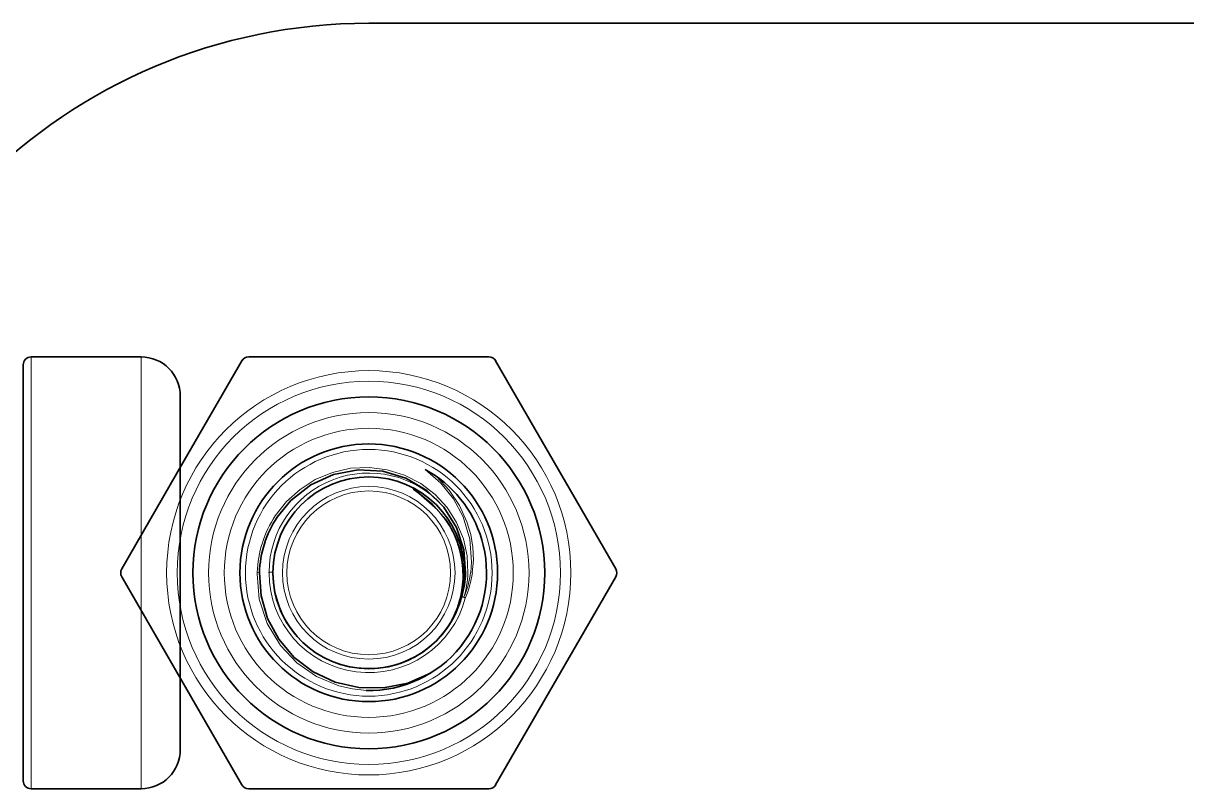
# Model space of a CAD drawing. Extents: x 327 to 941, y 153 to 765.
# Drawn here: x 838.38 to 853.2, y 445.75 to 455.5 of the extents above; entities that cross this region are included whole.
import ezdxf

# ---------------------------------------------------------------- set-up
doc = ezdxf.new("R2010")
doc.units = 0

msp = doc.modelspace()

# ---------------------------------------------------------------- linework, layer by layer
at = {"color": 7, "lineweight": 35}
msp.add_line((842.78, 455.5), (898.779, 455.5), dxfattribs=at)
msp.add_line((842.78, 455.5), (898.779, 455.5), dxfattribs=at)
at = {"color": 7, "lineweight": 13, "ltscale": 0.101711}
for p, q in [((838.479, 447.182), (838.479, 451.25)), ((839.879, 447.182), (839.879, 451.25))]:
    msp.add_line(p, q, dxfattribs=at)
at = {"color": 7, "lineweight": 35, "ltscale": 0.035001}
for p, q in [((838.479, 451.25), (839.879, 451.25)), ((838.479, 445.75), (839.879, 445.75))]:
    msp.add_line(p, q, dxfattribs=at)
at = {"color": 7, "lineweight": 35, "ltscale": 0.036627}
msp.add_line((841.163, 451.2), (840.43, 449.931), dxfattribs=at)
at = {"color": 7, "lineweight": 35, "ltscale": 0.076498}
for p, q in [((841.25, 451.25), (844.31, 451.25)), ((844.31, 445.75), (841.25, 445.75))]:
    msp.add_line(p, q, dxfattribs=at)
at = {"color": 7, "lineweight": 35, "ltscale": 0.076499}
for p, q in [((845.926, 448.55), (844.396, 451.2)), ((841.163, 445.8), (839.633, 448.45))]:
    msp.add_line(p, q, dxfattribs=at)
at = {"color": 7, "lineweight": 35, "ltscale": 0.098013}
msp.add_line((838.379, 447.229), (838.379, 451.15), dxfattribs=at)
at = {"color": 7, "lineweight": 35, "ltscale": 0.083218}
msp.add_line((840.379, 447.421), (840.379, 450.75), dxfattribs=at)
at = {"color": 7, "lineweight": 35, "ltscale": 0.039872}
for p, q in [((839.633, 448.55), (840.43, 449.931)), ((845.926, 448.45), (845.129, 447.069))]:
    msp.add_line(p, q, dxfattribs=at)
at = {"color": 7, "lineweight": 35, "ltscale": 0.001907}
msp.add_line((843.563, 449.779), (843.497, 449.817), dxfattribs=at)
at = {"color": 7, "lineweight": 13, "ltscale": 0.000735963}
msp.add_line((841.387, 448.501), (841.358, 448.504), dxfattribs=at)
at = {"color": 7, "lineweight": 13, "ltscale": 0.00026093}
msp.add_line((841.508, 448.5), (841.508, 448.51), dxfattribs=at)
at = {"color": 7, "lineweight": 35, "ltscale": 0.000250244}
for p, q in [((841.558, 448.505), (841.558, 448.495)), ((844.001, 448.495), (844.001, 448.505)), ((844.001, 448.495), (844.001, 448.505)), ((844.001, 448.495), (844.001, 448.505))]:
    msp.add_line(p, q, dxfattribs=at)
at = {"color": 7, "lineweight": 13, "ltscale": 0.00030773}
msp.add_line((844.001, 448.495), (844.013, 448.492), dxfattribs=at)
at = {"color": 7, "lineweight": 35, "ltscale": 9.51566e-05}
msp.add_line((843.962, 448.196), (843.964, 448.2), dxfattribs=at)
at = {"color": 7, "lineweight": 13, "ltscale": 0.000736423}
msp.add_line((843.964, 448.2), (843.991, 448.189), dxfattribs=at)
at = {"color": 7, "lineweight": 13, "ltscale": 0.000534973}
msp.add_line((843.991, 448.189), (844.01, 448.178), dxfattribs=at)
at = {"color": 7, "lineweight": 35, "ltscale": 0.029282}
msp.add_line((840.379, 446.25), (840.379, 447.421), dxfattribs=at)
at = {"color": 7, "lineweight": 35, "ltscale": 0.034488}
msp.add_line((838.379, 445.85), (838.379, 447.229), dxfattribs=at)
at = {"color": 7, "lineweight": 13, "ltscale": 0.035789}
for p, q in [((838.479, 445.75), (838.479, 447.182)), ((839.879, 445.75), (839.879, 447.182))]:
    msp.add_line(p, q, dxfattribs=at)
at = {"color": 7, "lineweight": 35, "ltscale": 0.036626}
msp.add_line((844.396, 445.8), (845.129, 447.069), dxfattribs=at)
at = {"color": 7, "lineweight": 13}
for points in [[(844.043, 448.495), (844.033, 448.716), (843.985, 448.933), (843.899, 449.139), (843.778, 449.33), (843.624, 449.498), (843.443, 449.637), (843.237, 449.743), (843.016, 449.813), (842.784, 449.842), (842.548, 449.831), (842.317, 449.779), (842.098, 449.687), (841.904, 449.563), (841.732, 449.408), (841.589, 449.225)], [(843.497, 449.817), (843.697, 449.644), (843.861, 449.441), (843.983, 449.214), (844.068, 448.93), (844.09, 448.64), (844.078, 448.505)], [(843.641, 449.728), (843.804, 449.554), (843.935, 449.359), (844.031, 449.148), (844.078, 448.988), (844.105, 448.825), (844.112, 448.661), (844.099, 448.5)], [(843.754, 449.179), (843.656, 449.302), (843.419, 449.512), (843.356, 449.559), (843.342, 449.576), (843.358, 449.577)], [(843.759, 449.182), (843.583, 449.385), (843.416, 449.519), (843.343, 449.575), (843.344, 449.576), (843.368, 449.572)], [(841.358, 448.504), (841.357, 448.489), (841.385, 448.165), (841.487, 447.854), (841.656, 447.573), (841.865, 447.353), (842.116, 447.18), (842.399, 447.061), (842.571, 447.021), (842.747, 447)]]:
    msp.add_lwpolyline(points, dxfattribs=at)
at = {"color": 7, "lineweight": 35}
for points in [[(844.013, 448.499), (843.99, 448.794), (843.897, 449.078), (843.737, 449.335), (843.519, 449.547), (843.254, 449.704), (842.957, 449.794), (842.643, 449.811), (842.332, 449.753), (842.042, 449.622), (841.788, 449.423), (841.612, 449.207)], [(841.387, 448.501), (841.408, 448.206), (841.491, 447.919), (841.633, 447.654), (841.83, 447.423), (842.073, 447.238), (842.352, 447.107), (842.655, 447.038), (842.967, 447.034), (843.276, 447.096), (843.566, 447.223)]]:
    msp.add_lwpolyline(points, dxfattribs=at)
at = {"color": 7, "lineweight": 13}
for radius in [2.575, 2.441, 2.041, 1.841, 1.571, 1.099, 1.043]:
    msp.add_circle((842.78, 448.5), radius, dxfattribs=at)
at = {"color": 7, "lineweight": 35}
for radius in [2.241, 1.641]:
    msp.add_circle((842.78, 448.5), radius, dxfattribs=at)
for centre, radius, start, end in [((842.78, 448.5), 7, 90, 180), ((842.78, 448.5), 7, 90, 180), ((838.479, 451.15), 0.1, 90.0336, 179.9664), ((839.879, 450.75), 0.5, 0, 90), ((841.25, 451.15), 0.1, 90, 150), ((844.31, 451.15), 0.1, 30, 90), ((842.78, 448.5), 1.221, 0.2347, 179.7653), ((842.78, 448.5), 1.5, 13.5008, 58.5014), ((842.764, 448.452), 1.378, 146.7357, 177.9406), ((842.744, 448.473), 1.238, 1.2623, 34.9807), ((842.78, 448.5), 1.5, 268.7619, 13.5045), ((839.72, 448.5), 0.1, 150, 210), ((842.78, 448.5), 1.221, 180.2347, 345.5807), ((842.78, 448.5), 1.221, 180.2347, 359.7653), ((842.78, 448.5), 1.221, 180.2347, 345.5836), ((842.747, 448.474), 1.235, 333.1668, 1.1945), ((842.788, 448.55), 1.227, 343.4112, 357.6175), ((845.839, 448.5), 0.1, 330, 30), ((842.78, 448.5), 1.221, 302.4172, 345.579), ((842.74, 448.477), 1.243, 328.5494, 333.1973), ((839.879, 446.25), 0.5, 270, 360), ((838.479, 445.85), 0.1, 180.0336, 269.9664), ((841.25, 445.85), 0.1, 210, 270), ((844.31, 445.85), 0.1, 270, 330)]:
    msp.add_arc(centre, radius, start, end, dxfattribs=at)
at = {"color": 7, "lineweight": 13}
for centre, radius, start, end in [((842.78, 448.5), 1.271, 42.5403, 179.5307), ((842.764, 448.452), 1.407, 146.633, 177.8418), ((842.744, 448.473), 1.232, 1.2478, 34.9792), ((841.517, 448.327), 0.183, 77.143, 92.9025), ((842.78, 448.5), 1.271, 180, 345.3489), ((842.747, 448.474), 1.23, 333.1463, 1.1795), ((842.829, 448.68), 1.261, 337.0691, 352.0183), ((842.788, 448.55), 1.256, 343.2875, 357.4962), ((842.829, 448.68), 1.283, 336.9821, 351.9367), ((842.736, 448.479), 1.241, 320.7408, 333.165)]:
    msp.add_arc(centre, radius, start, end, dxfattribs=at)
msp.add_ellipse((844.059, 448.171), major_axis=(0.0969, -0.0249), ratio=0.060118, start_param=3.141592, end_param=4.189386, dxfattribs=at)

doc.saveas('drawing.dxf')
